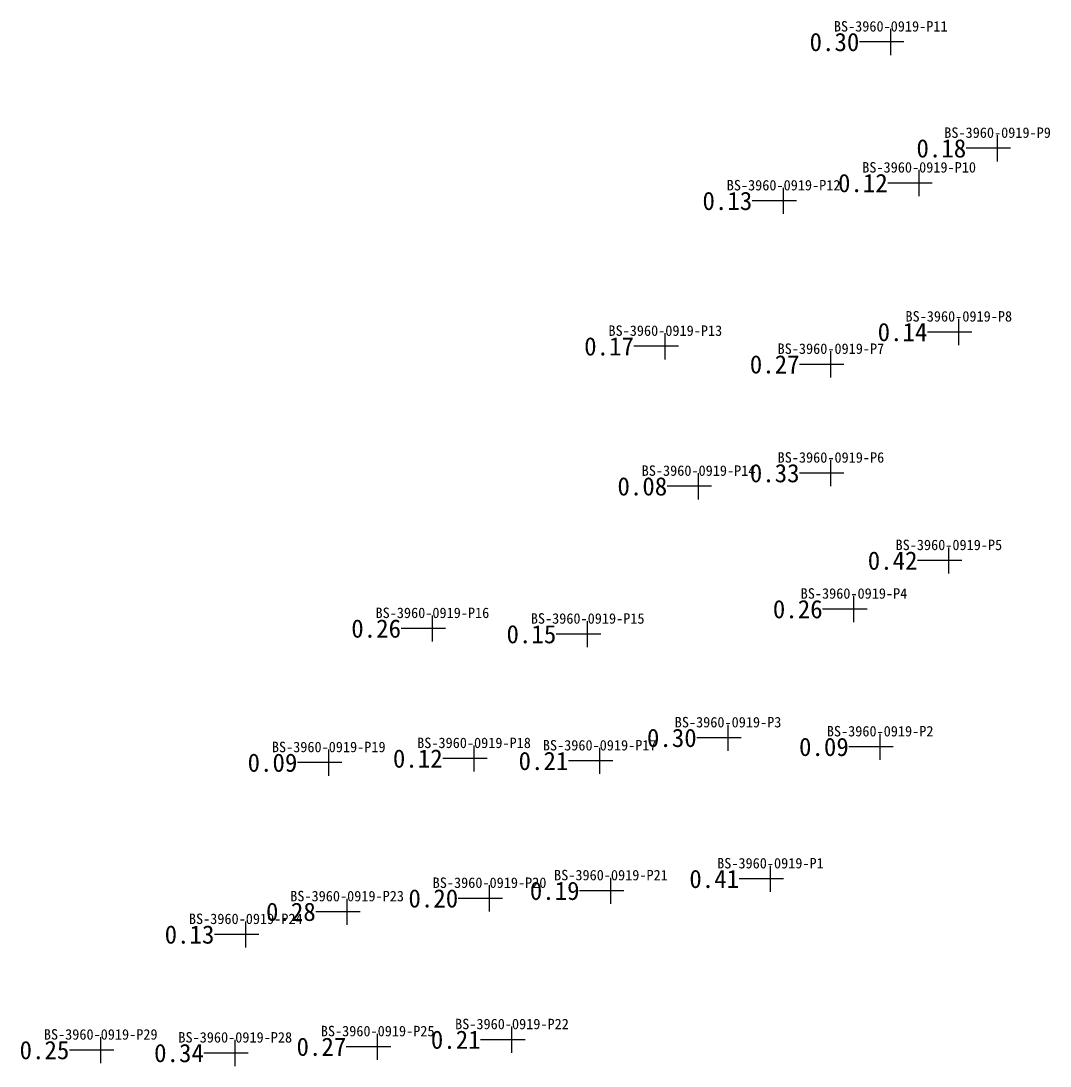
# Model space of a CAD drawing. Header units: inches. Extents: x 469979.2 to 470048.5, y 4349716 to 4349799.5.
# Drawn here: x 470009.08 to 470048.48, y 4349759.56 to 4349799.54 of the extents above; entities that cross this region are included whole.
import ezdxf
from ezdxf.enums import TextEntityAlignment as Align

# ---------------------------------------------------------------- set-up
doc = ezdxf.new("R2010")
doc.units = ezdxf.units.IN
doc.header["$MEASUREMENT"] = 0
for name, color, linetype, lineweight in [('点', 7, 'Continuous', 0), ('线条', 7, 'Continuous', 0), ('钻孔', 7, 'Continuous', 0)]:
    doc.layers.add(name, color=color, linetype=linetype, lineweight=lineweight)
doc.styles.add('3dmine_textStyle_3', font='', dxfattribs={"height": 1})
doc.styles.get('3dmine_textStyle_3').set_extended_font_data('SimSun-ExtB')

msp = doc.modelspace()

# ---------------------------------------------------------------- hatches: boundary and pattern name
at = {"layer": '钻孔', "linetype": 'Continuous', "lineweight": 0, "true_color": 0x808080, "extrusion": (0, 1, 0)}
for points in [[(-470043.376, 3949.864), (-470042.376, 3949.864), (-470042.376, 3955.864), (-470043.376, 3955.864)], [(-470047.467, 3950.417), (-470046.467, 3950.417), (-470046.467, 3955.417), (-470047.467, 3955.417)], [(-470044.464, 3950.035), (-470043.464, 3950.035), (-470043.464, 3955.035), (-470044.464, 3955.035)], [(-470039.277, 3950.207), (-470038.277, 3950.207), (-470038.277, 3956.207), (-470039.277, 3956.207)], [(-470045.981, 3950.332), (-470044.981, 3950.332), (-470044.981, 3954.332), (-470045.981, 3954.332)], [(-470034.749, 3950.292), (-470033.749, 3950.292), (-470033.749, 3957.292), (-470034.749, 3957.292)], [(-470041.088, 3949.742), (-470040.088, 3949.742), (-470040.088, 3954.742), (-470041.088, 3954.742)], [(-470041.088, 3950.379), (-470040.088, 3950.379), (-470040.088, 3955.379), (-470041.088, 3955.379)], [(-470036.022, 3950.061), (-470035.022, 3950.061), (-470035.022, 3958.061), (-470036.022, 3958.061)], [(-470045.602, 3949.715), (-470044.602, 3949.715), (-470044.602, 3955.715), (-470045.602, 3955.715)], [(-470041.971, 3950.147), (-470040.971, 3950.147), (-470040.971, 3956.147), (-470041.971, 3956.147)], [(-470025.834, 3950.254), (-470024.834, 3950.254), (-470024.834, 3959.254), (-470025.834, 3959.254)], [(-470031.777, 3950.266), (-470030.777, 3950.266), (-470030.777, 3959.266), (-470031.777, 3959.266)], [(-470037.151, 3950.389), (-470036.151, 3950.389), (-470036.151, 3957.389), (-470037.151, 3957.389)], [(-470042.972, 3950.176), (-470041.972, 3950.176), (-470041.972, 3957.176), (-470042.972, 3957.176)], [(-470021.866, 3950.034), (-470020.866, 3950.034), (-470020.866, 3960.034), (-470021.866, 3960.034)], [(-470027.428, 3949.931), (-470026.428, 3949.931), (-470026.428, 3959.931), (-470027.428, 3959.931)], [(-470032.238, 3949.566), (-470031.238, 3949.566), (-470031.238, 3959.566), (-470032.238, 3959.566)], [(-470038.773, 3950.119), (-470037.773, 3950.119), (-470037.773, 3958.119), (-470038.773, 3958.119)], [(-470032.668, 3949.73), (-470031.668, 3949.73), (-470031.668, 3959.73), (-470032.668, 3959.73)], [(-470028.022, 3950.251), (-470027.022, 3950.251), (-470027.022, 3960.251), (-470028.022, 3960.251)], [(-470022.57, 3950.428), (-470021.57, 3950.428), (-470021.57, 3960.428), (-470022.57, 3960.428)], [(-470018.691, 3949.844), (-470017.691, 3949.844), (-470017.691, 3960.844), (-470018.691, 3960.844)], [(-470023.739, 3949.809), (-470022.739, 3949.809), (-470022.739, 3960.809), (-470023.739, 3960.809)], [(-470028.88, 3950.325), (-470027.88, 3950.325), (-470027.88, 3960.325), (-470028.88, 3960.325)], [(-470013.138, 3949.777), (-470012.138, 3949.777), (-470012.138, 3960.777), (-470013.138, 3960.777)], [(-470018.288, 3949.616), (-470017.288, 3949.616), (-470017.288, 3960.616), (-470018.288, 3960.616)]]:
    msp.add_hatch(color=8, dxfattribs=at).paths.add_polyline_path(points, flags=0)

# ---------------------------------------------------------------- linework, layer by layer
at = {"layer": '点', "color": 138, "linetype": 'Continuous', "lineweight": 0, "true_color": 0x004c4c}
for points, elevation in [([(470042.376, 4349798.236), (470042.376, 4349799.236)], 3955.864), ([(470042.876, 4349798.736), (470041.876, 4349798.736)], 3955.864), ([(470046.467, 4349794.168), (470046.467, 4349795.168)], 3955.417), ([(470046.967, 4349794.668), (470045.967, 4349794.668)], 3955.417), ([(470043.464, 4349792.841), (470043.464, 4349793.841)], 3955.035), ([(470038.277, 4349792.158), (470038.277, 4349793.158)], 3956.207), ([(470043.964, 4349793.341), (470042.964, 4349793.341)], 3955.035), ([(470038.777, 4349792.658), (470037.777, 4349792.658)], 3956.207), ([(470044.981, 4349787.141), (470044.981, 4349788.141)], 3954.332), ([(470033.749, 4349786.594), (470033.749, 4349787.594)], 3957.292), ([(470045.481, 4349787.641), (470044.481, 4349787.641)], 3954.332), ([(470034.249, 4349787.094), (470033.249, 4349787.094)], 3957.292), ([(470040.088, 4349785.904), (470040.088, 4349786.904)], 3954.742), ([(470040.588, 4349786.404), (470039.588, 4349786.404)], 3954.742), ([(470040.088, 4349781.743), (470040.088, 4349782.743)], 3955.379), ([(470035.022, 4349781.239), (470035.022, 4349782.239)], 3958.061), ([(470040.588, 4349782.243), (470039.588, 4349782.243)], 3955.379), ([(470035.522, 4349781.739), (470034.522, 4349781.739)], 3958.061), ([(470044.602, 4349778.398), (470044.602, 4349779.398)], 3955.715), ([(470045.102, 4349778.898), (470044.102, 4349778.898)], 3955.715), ([(470040.971, 4349776.54), (470040.971, 4349777.54)], 3956.147), ([(470041.471, 4349777.04), (470040.471, 4349777.04)], 3956.147), ([(470024.834, 4349775.799), (470024.834, 4349776.799)], 3959.254), ([(470025.334, 4349776.299), (470024.334, 4349776.299)], 3959.254), ([(470030.777, 4349775.583), (470030.777, 4349776.583)], 3959.266), ([(470031.277, 4349776.083), (470030.277, 4349776.083)], 3959.266), ([(470036.151, 4349771.616), (470036.151, 4349772.616)], 3957.389), ([(470041.972, 4349771.271), (470041.972, 4349772.271)], 3957.176), ([(470036.651, 4349772.116), (470035.651, 4349772.116)], 3957.389), ([(470020.866, 4349770.668), (470020.866, 4349771.668)], 3960.034), ([(470026.428, 4349770.826), (470026.428, 4349771.826)], 3959.931), ([(470031.238, 4349770.734), (470031.238, 4349771.734)], 3959.566), ([(470042.472, 4349771.771), (470041.472, 4349771.771)], 3957.176), ([(470021.366, 4349771.168), (470020.366, 4349771.168)], 3960.034), ([(470026.928, 4349771.326), (470025.928, 4349771.326)], 3959.931), ([(470031.738, 4349771.234), (470030.738, 4349771.234)], 3959.566), ([(470037.773, 4349766.221), (470037.773, 4349767.221)], 3958.119), ([(470031.668, 4349765.766), (470031.668, 4349766.766)], 3959.73), ([(470038.273, 4349766.721), (470037.273, 4349766.721)], 3958.119), ([(470027.022, 4349765.475), (470027.022, 4349766.475)], 3960.251), ([(470032.168, 4349766.266), (470031.168, 4349766.266)], 3959.73), ([(470021.57, 4349764.963), (470021.57, 4349765.963)], 3960.428), ([(470027.522, 4349765.975), (470026.522, 4349765.975)], 3960.251), ([(470022.07, 4349765.463), (470021.07, 4349765.463)], 3960.428), ([(470017.691, 4349764.094), (470017.691, 4349765.094)], 3960.844), ([(470018.191, 4349764.594), (470017.191, 4349764.594)], 3960.844), ([(470027.88, 4349760.07), (470027.88, 4349761.07)], 3960.325), ([(470012.138, 4349759.672), (470012.138, 4349760.672)], 3960.777), ([(470022.739, 4349759.8), (470022.739, 4349760.8)], 3960.809), ([(470017.288, 4349759.56), (470017.288, 4349760.56)], 3960.616), ([(470023.239, 4349760.3), (470022.239, 4349760.3)], 3960.809), ([(470028.38, 4349760.57), (470027.38, 4349760.57)], 3960.325), ([(470012.638, 4349760.172), (470011.638, 4349760.172)], 3960.777), ([(470017.788, 4349760.06), (470016.788, 4349760.06)], 3960.616)]:
    msp.add_lwpolyline(points, dxfattribs=dict(at, elevation=elevation))
at = {"layer": '线条', "color": 138, "linetype": 'Continuous', "lineweight": 0, "true_color": 0x004c4c}
for points, elevation in [([(470042.376, 4349798.736), (470042.376, 4349798.736), (470042.376, 4349798.736)], 3955.864), ([(470046.467, 4349794.668), (470046.467, 4349794.668), (470046.467, 4349794.668)], 3955.417), ([(470043.464, 4349793.341), (470043.464, 4349793.341), (470043.464, 4349793.341)], 3955.035), ([(470038.277, 4349792.658), (470038.277, 4349792.658), (470038.277, 4349792.658)], 3956.207), ([(470044.981, 4349787.641), (470044.981, 4349787.641), (470044.981, 4349787.641)], 3954.332), ([(470033.749, 4349787.094), (470033.749, 4349787.094), (470033.749, 4349787.094)], 3957.292), ([(470040.088, 4349786.404), (470040.088, 4349786.404), (470040.088, 4349786.404)], 3954.742), ([(470040.088, 4349782.243), (470040.088, 4349782.243), (470040.088, 4349782.243)], 3955.379), ([(470035.022, 4349781.739), (470035.022, 4349781.739), (470035.022, 4349781.739)], 3958.061), ([(470044.602, 4349778.898), (470044.602, 4349778.898), (470044.602, 4349778.898)], 3955.715), ([(470040.971, 4349777.04), (470040.971, 4349777.04), (470040.971, 4349777.04)], 3956.147), ([(470024.834, 4349776.299), (470024.834, 4349776.299), (470024.834, 4349776.299)], 3959.254), ([(470030.777, 4349776.083), (470030.777, 4349776.083), (470030.777, 4349776.083)], 3959.266), ([(470036.151, 4349772.116), (470036.151, 4349772.116), (470036.151, 4349772.116)], 3957.389), ([(470041.972, 4349771.771), (470041.972, 4349771.771), (470041.972, 4349771.771)], 3957.176), ([(470020.866, 4349771.168), (470020.866, 4349771.168), (470020.866, 4349771.168)], 3960.034), ([(470026.428, 4349771.326), (470026.428, 4349771.326), (470026.428, 4349771.326)], 3959.931), ([(470031.238, 4349771.234), (470031.238, 4349771.234), (470031.238, 4349771.234)], 3959.566), ([(470037.773, 4349766.721), (470037.773, 4349766.721), (470037.773, 4349766.721)], 3958.119), ([(470031.668, 4349766.266), (470031.668, 4349766.266), (470031.668, 4349766.266)], 3959.73), ([(470027.022, 4349765.975), (470027.022, 4349765.975), (470027.022, 4349765.975)], 3960.251), ([(470021.57, 4349765.463), (470021.57, 4349765.463), (470021.57, 4349765.463)], 3960.428), ([(470017.691, 4349764.594), (470017.691, 4349764.594), (470017.691, 4349764.594)], 3960.844), ([(470022.739, 4349760.3), (470022.739, 4349760.3), (470022.739, 4349760.3)], 3960.809), ([(470027.88, 4349760.57), (470027.88, 4349760.57), (470027.88, 4349760.57)], 3960.325), ([(470012.138, 4349760.172), (470012.138, 4349760.172), (470012.138, 4349760.172)], 3960.777), ([(470017.288, 4349760.06), (470017.288, 4349760.06), (470017.288, 4349760.06)], 3960.616)]:
    msp.add_lwpolyline(points, dxfattribs=dict(at, elevation=elevation))
at = {"layer": '钻孔', "color": 8, "linetype": 'Continuous', "lineweight": 0, "true_color": 0x808080}
for points, elevation in [([(470042.376, 4349798.736), (470041.176, 4349798.736)], 3955.864), ([(470042.376, 4349798.736), (470041.176, 4349798.736)], 3949.864), ([(470046.467, 4349794.668), (470045.267, 4349794.668)], 3955.417), ([(470046.467, 4349794.668), (470045.267, 4349794.668)], 3950.417), ([(470043.464, 4349793.341), (470042.264, 4349793.341)], 3955.035), ([(470043.464, 4349793.341), (470042.264, 4349793.341)], 3950.035), ([(470038.277, 4349792.658), (470037.077, 4349792.658)], 3956.207), ([(470038.277, 4349792.658), (470037.077, 4349792.658)], 3950.207), ([(470044.981, 4349787.641), (470043.781, 4349787.641)], 3954.332), ([(470044.981, 4349787.641), (470043.781, 4349787.641)], 3950.332), ([(470033.749, 4349787.094), (470032.549, 4349787.094)], 3957.292), ([(470033.749, 4349787.094), (470032.549, 4349787.094)], 3950.292), ([(470040.088, 4349786.404), (470038.888, 4349786.404)], 3954.742), ([(470040.088, 4349786.404), (470038.888, 4349786.404)], 3949.742), ([(470040.088, 4349782.243), (470038.888, 4349782.243)], 3955.379), ([(470040.088, 4349782.243), (470038.888, 4349782.243)], 3950.379), ([(470035.022, 4349781.739), (470033.822, 4349781.739)], 3958.061), ([(470035.022, 4349781.739), (470033.822, 4349781.739)], 3950.061), ([(470044.602, 4349778.898), (470043.402, 4349778.898)], 3955.715), ([(470044.602, 4349778.898), (470043.402, 4349778.898)], 3949.715), ([(470040.971, 4349777.04), (470039.771, 4349777.04)], 3956.147), ([(470040.971, 4349777.04), (470039.771, 4349777.04)], 3950.147), ([(470024.834, 4349776.299), (470023.634, 4349776.299)], 3959.254), ([(470024.834, 4349776.299), (470023.634, 4349776.299)], 3950.254), ([(470030.777, 4349776.083), (470029.577, 4349776.083)], 3959.266), ([(470030.777, 4349776.083), (470029.577, 4349776.083)], 3950.266), ([(470036.151, 4349772.116), (470034.951, 4349772.116)], 3957.389), ([(470036.151, 4349772.116), (470034.951, 4349772.116)], 3950.389), ([(470041.972, 4349771.771), (470040.772, 4349771.771)], 3957.176), ([(470041.972, 4349771.771), (470040.772, 4349771.771)], 3950.176), ([(470020.866, 4349771.168), (470019.666, 4349771.168)], 3960.034), ([(470020.866, 4349771.168), (470019.666, 4349771.168)], 3950.034), ([(470026.428, 4349771.326), (470025.228, 4349771.326)], 3959.931), ([(470026.428, 4349771.326), (470025.228, 4349771.326)], 3949.931), ([(470031.238, 4349771.234), (470030.038, 4349771.234)], 3959.566), ([(470031.238, 4349771.234), (470030.038, 4349771.234)], 3949.566), ([(470037.773, 4349766.721), (470036.573, 4349766.721)], 3958.119), ([(470037.773, 4349766.721), (470036.573, 4349766.721)], 3950.119), ([(470031.668, 4349766.266), (470030.468, 4349766.266)], 3959.73), ([(470031.668, 4349766.266), (470030.468, 4349766.266)], 3949.73), ([(470027.022, 4349765.975), (470025.822, 4349765.975)], 3960.251), ([(470027.022, 4349765.975), (470025.822, 4349765.975)], 3950.251), ([(470021.57, 4349765.463), (470020.37, 4349765.463)], 3960.428), ([(470021.57, 4349765.463), (470020.37, 4349765.463)], 3950.428), ([(470017.691, 4349764.594), (470016.491, 4349764.594)], 3960.844), ([(470017.691, 4349764.594), (470016.491, 4349764.594)], 3949.844), ([(470022.739, 4349760.3), (470021.539, 4349760.3)], 3960.809), ([(470022.739, 4349760.3), (470021.539, 4349760.3)], 3949.809), ([(470027.88, 4349760.57), (470026.68, 4349760.57)], 3960.325), ([(470027.88, 4349760.57), (470026.68, 4349760.57)], 3950.325), ([(470012.138, 4349760.172), (470010.938, 4349760.172)], 3960.777), ([(470012.138, 4349760.172), (470010.938, 4349760.172)], 3949.777), ([(470017.288, 4349760.06), (470016.088, 4349760.06)], 3960.616), ([(470017.288, 4349760.06), (470016.088, 4349760.06)], 3949.616)]:
    msp.add_lwpolyline(points, dxfattribs=dict(at, elevation=elevation))

# ---------------------------------------------------------------- texts
at = {"layer": '钻孔', "color": 138, "linetype": 'Continuous', "lineweight": 0, "true_color": 0x004c4c, "style": '3dmine_textStyle_3'}
for s, p in [('BS-3960-0919-P11', (470042.376, 4349799.136, 3955.864)), ('BS-3960-0919-P9', (470046.467, 4349795.068, 3955.417)), ('BS-3960-0919-P10', (470043.464, 4349793.741, 3955.035)), ('BS-3960-0919-P12', (470038.277, 4349793.058, 3956.207)), ('BS-3960-0919-P8', (470044.981, 4349788.041, 3954.332)), ('BS-3960-0919-P13', (470033.749, 4349787.494, 3957.292)), ('BS-3960-0919-P7', (470040.088, 4349786.804, 3954.742)), ('BS-3960-0919-P6', (470040.088, 4349782.643, 3955.379)), ('BS-3960-0919-P14', (470035.022, 4349782.139, 3958.061)), ('BS-3960-0919-P5', (470044.602, 4349779.298, 3955.715)), ('BS-3960-0919-P4', (470040.971, 4349777.44, 3956.147)), ('BS-3960-0919-P16', (470024.834, 4349776.699, 3959.254)), ('BS-3960-0919-P15', (470030.777, 4349776.483, 3959.266)), ('BS-3960-0919-P3', (470036.151, 4349772.516, 3957.389)), ('BS-3960-0919-P2', (470041.972, 4349772.171, 3957.176)), ('BS-3960-0919-P19', (470020.866, 4349771.568, 3960.034)), ('BS-3960-0919-P18', (470026.428, 4349771.726, 3959.931)), ('BS-3960-0919-P17', (470031.238, 4349771.634, 3959.566)), ('BS-3960-0919-P1', (470037.773, 4349767.121, 3958.119)), ('BS-3960-0919-P21', (470031.668, 4349766.666, 3959.73)), ('BS-3960-0919-P20', (470027.022, 4349766.375, 3960.251)), ('BS-3960-0919-P23', (470021.57, 4349765.863, 3960.428)), ('BS-3960-0919-P24', (470017.691, 4349764.994, 3960.844)), ('BS-3960-0919-P25', (470022.739, 4349760.7, 3960.809)), ('BS-3960-0919-P22', (470027.88, 4349760.97, 3960.325)), ('BS-3960-0919-P29', (470012.138, 4349760.572, 3960.777)), ('BS-3960-0919-P28', (470017.288, 4349760.46, 3960.616))]:
    msp.add_text(s, height=0.4, dxfattribs=at).set_placement(p, align=Align.CENTER)
at = {"layer": '钻孔', "color": 8, "linetype": 'Continuous', "lineweight": 0, "true_color": 0x808080, "style": '3dmine_textStyle_3'}
for s, p in [('0.30', (470041.176, 4349798.736, 3952.864)), ('0.18', (470045.267, 4349794.668, 3952.917)), ('0.12', (470042.264, 4349793.341, 3952.535)), ('0.13', (470037.077, 4349792.658, 3953.207)), ('0.14', (470043.781, 4349787.641, 3952.332)), ('0.17', (470032.549, 4349787.094, 3953.792)), ('0.27', (470038.888, 4349786.404, 3952.242)), ('0.33', (470038.888, 4349782.243, 3952.879)), ('0.08', (470033.822, 4349781.739, 3954.061)), ('0.42', (470043.402, 4349778.898, 3952.715)), ('0.26', (470039.771, 4349777.04, 3953.147)), ('0.26', (470023.634, 4349776.299, 3954.754)), ('0.15', (470029.577, 4349776.083, 3954.766)), ('0.30', (470034.951, 4349772.116, 3953.889)), ('0.09', (470040.772, 4349771.771, 3953.676)), ('0.09', (470019.666, 4349771.168, 3955.034)), ('0.12', (470025.228, 4349771.326, 3954.931)), ('0.21', (470030.038, 4349771.234, 3954.566)), ('0.41', (470036.573, 4349766.721, 3954.119)), ('0.20', (470025.822, 4349765.975, 3955.251)), ('0.19', (470030.468, 4349766.266, 3954.73)), ('0.28', (470020.37, 4349765.463, 3955.428)), ('0.13', (470016.491, 4349764.594, 3955.344)), ('0.21', (470026.68, 4349760.57, 3955.325)), ('0.25', (470010.938, 4349760.172, 3955.277)), ('0.34', (470016.088, 4349760.06, 3955.116)), ('0.27', (470021.539, 4349760.3, 3955.309))]:
    msp.add_text(s, height=0.7, dxfattribs=at).set_placement(p, align=Align.MIDDLE_RIGHT)

doc.saveas('drawing.dxf')
